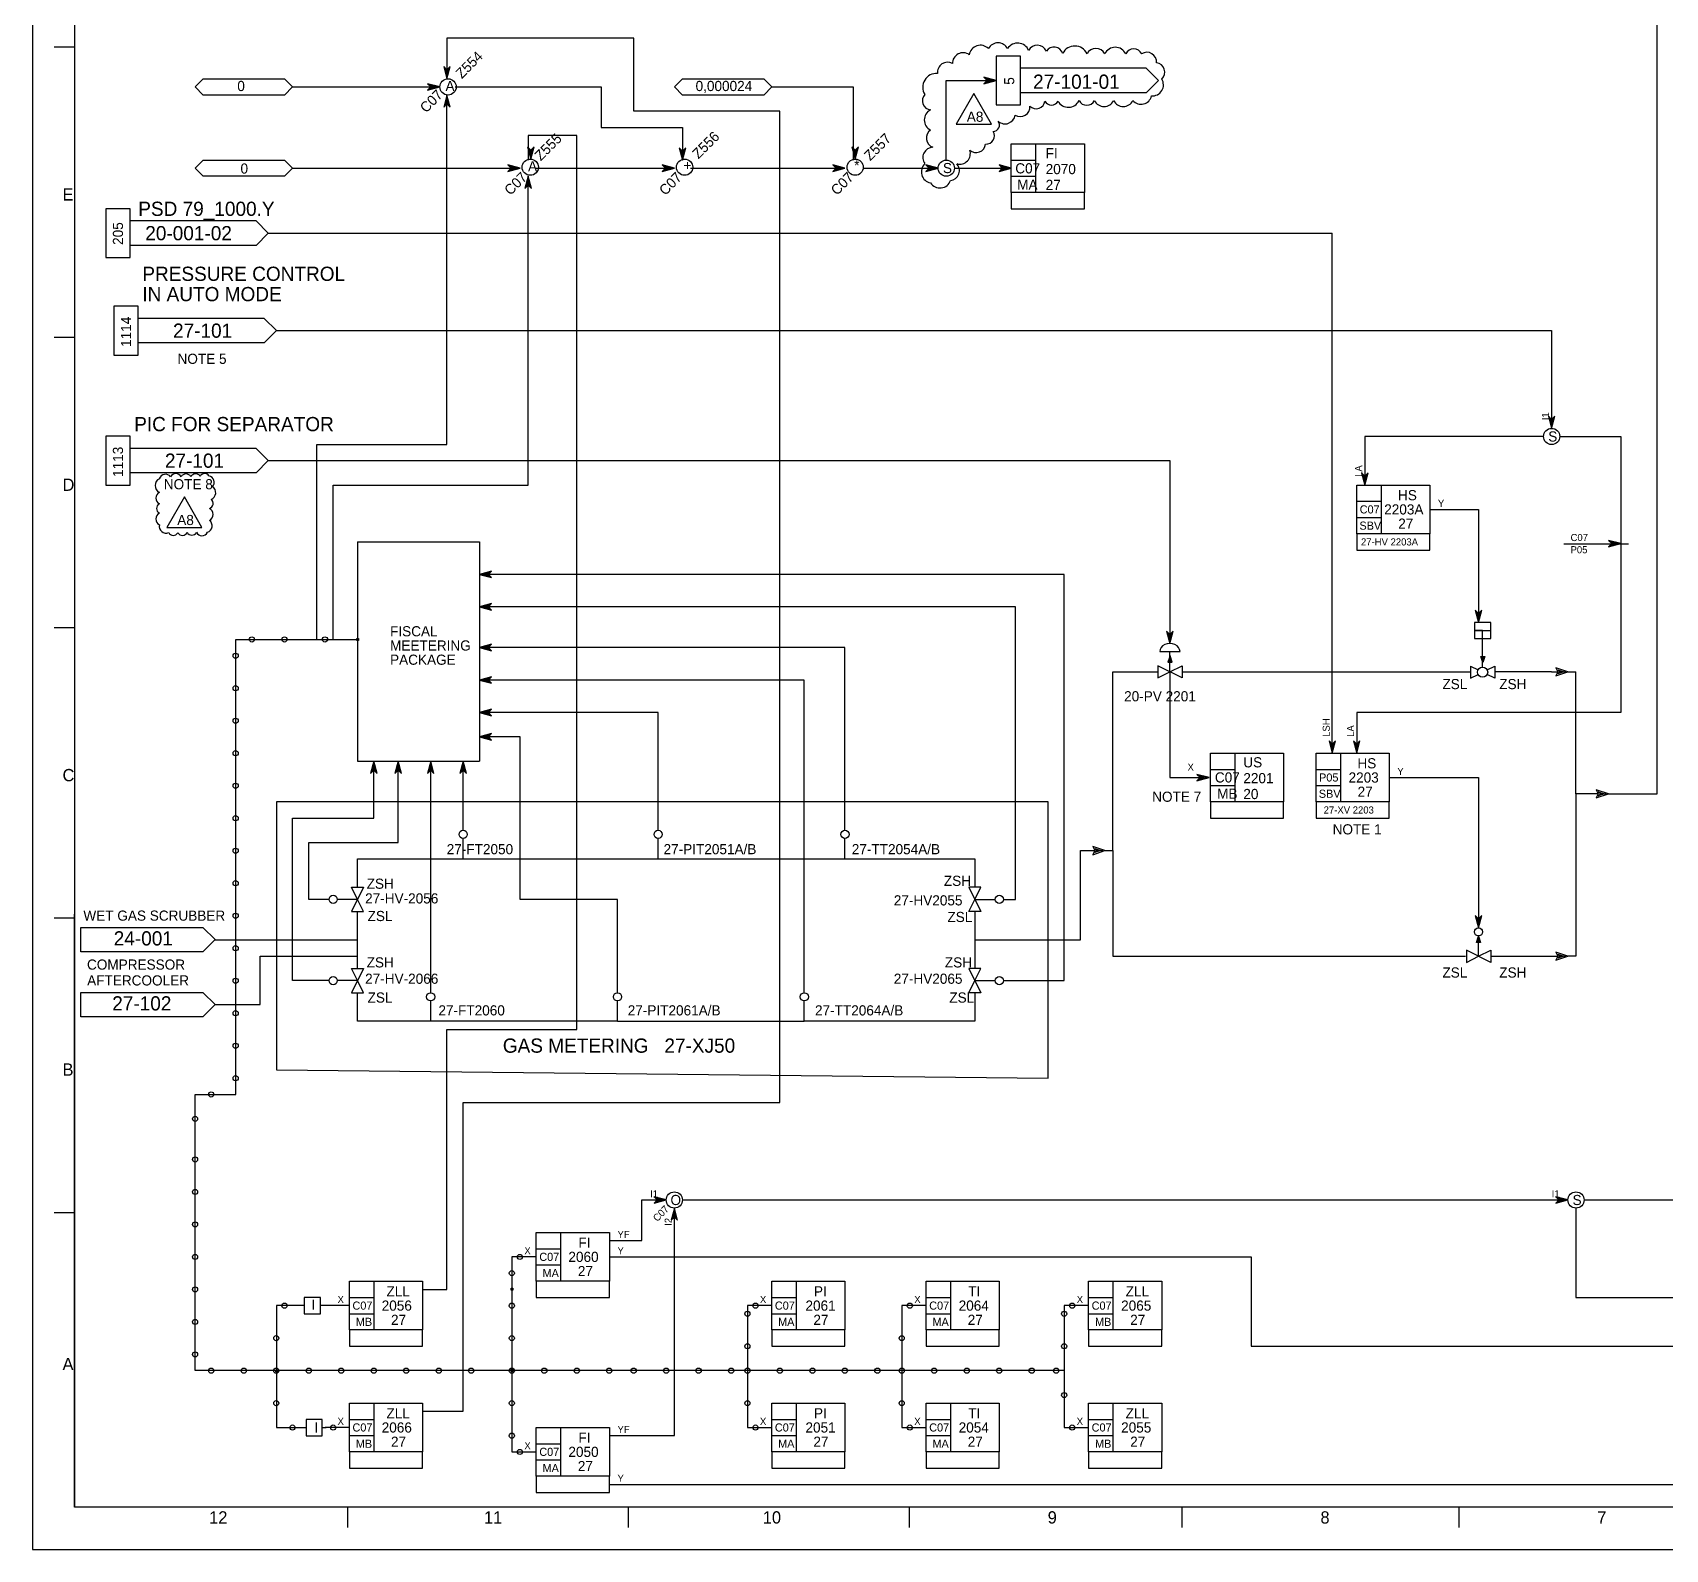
# Model space of a CAD drawing. Extents: x 0 to 841, y 0 to 594.
# Drawn here: x 0 to 402, y 0 to 373.4 of the extents above; entities that cross this region are included whole.
import ezdxf

# ---------------------------------------------------------------- set-up
doc = ezdxf.new("R2010")
doc.units = 0
for name, color, linetype in [('01-LIN-025-A', 7, 'Continuous'), ('09-LIN-050-B', 7, 'Continuous'), ('12-LIN-100-A', 7, 'Continuous'), ('18-LIN-025-SP', 7, 'Continuous'), ('30-PAT-025-A', 7, 'Continuous'), ('40-', 7, 'Continuous'), ('43-', 7, 'Continuous'), ('45-', 7, 'Continuous'), ('46-', 7, 'Continuous'), ('47-', 7, 'Continuous'), ('48-BOR-018', 7, 'Continuous'), ('49-LOG-UD', 7, 'Continuous'), ('50-REV-035-TRNG', 7, 'Continuous'), ('51-REV-035-CLD', 7, 'Continuous')]:
    doc.layers.add(name, color=color, linetype=linetype)

msp = doc.modelspace()

# ---------------------------------------------------------------- linework, layer by layer
at = {"layer": '01-LIN-025-A'}
for p, q in [((10.33, 582.23), (10.33, 10.38)), ((10.33, 582.23), (10.33, 10.38)), ((10.33, 369.8), (5.32, 369.8)), ((10.33, 369.8), (5.32, 369.8)), ((64, 360), (100, 360)), ((64, 340), (120, 340)), ((124, 340), (158, 340)), ((162, 340), (200, 340)), ((10.33, 298.32), (5.32, 298.32)), ((10.33, 298.32), (5.32, 298.32)), ((10.33, 226.84), (5.32, 226.84)), ((10.33, 226.84), (5.32, 226.84)), ((10.33, 155.36), (5.32, 155.36)), ((10.33, 155.36), (5.32, 155.36)), ((10.33, 10.38), (10.33, 156.36)), ((10.33, 10.38), (10.33, 156.36)), ((10.33, 82.87), (5.32, 82.87)), ((10.33, 82.87), (5.32, 82.87)), ((78, 60), (70.85, 60)), ((94, 44), (40, 44)), ((72.28, 29.92), (71.42, 29.92)), ((78, 30), (72, 30)), ((72, 30), (72, 30)), ((648.95, 10.38), (10.33, 10.38)), ((648.95, 10.38), (10.33, 10.38)), ((77.49, 10.38), (77.49, 5.35)), ((77.49, 10.38), (77.49, 5.35)), ((146.65, 10.38), (146.65, 5.35)), ((146.65, 10.38), (146.65, 5.35)), ((215.82, 10.38), (215.82, 5.35)), ((215.82, 10.38), (215.82, 5.35)), ((282.98, 10.38), (282.98, 5.35)), ((282.98, 10.38), (282.98, 5.35)), ((351.14, 10.38), (351.14, 5.35)), ((351.14, 10.38), (351.14, 5.35))]:
    msp.add_line(p, q, dxfattribs=at)
for points in [[(96, 34), (106, 34), (106, 110), (184, 110), (184, 278), (184, 354), (148, 354), (148, 372), (102, 372), (102, 362)], [(70, 224), (70, 264), (70, 266), (70, 272), (102, 272), (102, 358)], [(104, 360), (140, 360), (140, 350), (160, 350), (160, 350), (160, 350), (160, 342)], [(182, 360), (202, 360), (202, 342)], [(96, 64), (102, 64), (102, 128), (134, 128), (134, 250), (134, 348), (122, 348), (122, 342)], [(74, 224), (74, 262), (122, 262), (122, 338)], [(204.52, 340), (222.95, 340)], [(226.95, 340), (240.95, 340)], [(377, 247.56), (392.95, 247.56)], [(40, 44), (40, 112), (50, 112), (50, 194), (50, 224), (80, 224)], [(280, 216), (280, 190), (288, 190)], [(124, 72), (118, 72), (118, 24), (124, 24)], [(66.85, 60), (60, 60), (60, 30), (67.32, 30)], [(182, 60), (176, 60), (176, 30), (182, 30)], [(220, 60), (214, 60), (214, 30), (220, 30)], [(260, 60), (254, 60), (254, 30), (260, 30)], [(254, 44), (202, 44), (94, 44), (94, 44)]]:
    msp.add_lwpolyline(points, dxfattribs=at)
for points in [[(40, 360), (42, 362), (62, 362), (64, 360), (62, 358), (42, 358)], [(158, 360), (160, 362), (180, 362), (182, 360), (180, 358), (160, 358)], [(40, 340), (42, 342), (62, 342), (64, 340), (62, 338), (42, 338)], [(79.84, 224.2), (80.24, 224.2), (80.24, 223.73), (79.84, 223.73)], [(117.86, 64.27), (118.25, 64.27), (118.25, 63.8), (117.86, 63.8)], [(117.86, 64.27), (118.25, 64.27), (118.25, 63.8), (117.86, 63.8)], [(117.86, 64.27), (118.25, 64.27), (118.25, 63.8), (117.86, 63.8)], [(117.86, 44.27), (118.25, 44.27), (118.25, 43.8), (117.86, 43.8)], [(59.84, 44.2), (60.24, 44.2), (60.24, 43.73), (59.84, 43.73)]]:
    msp.add_lwpolyline(points, close=True, dxfattribs=at)
at = {"layer": '09-LIN-050-B'}
msp.add_lwpolyline([(0, 0), (841, 0), (841, 594), (0, 594)], close=True, dxfattribs=at)
msp.add_lwpolyline([(0, 0), (841, 0), (841, 594), (0, 594)], close=True, dxfattribs=at)
at = {"layer": '12-LIN-100-A'}
for p, q in [((80, 248), (110, 248)), ((80, 248), (80, 194)), ((110, 248), (110, 194)), ((80, 194), (110, 194)), ((70, 184), (60, 184)), ((60, 184), (60, 118)), ((250, 184), (70, 184)), ((70, 184), (70, 184)), ((250, 174), (250, 184)), ((250, 120), (250, 174)), ((250, 174), (250, 174)), ((60, 118), (250, 116)), ((250, 116), (250, 120)), ((250, 120), (250, 120))]:
    msp.add_line(p, q, dxfattribs=at)
for centre in [(53.98, 223.98), (61.98, 223.98), (71.98, 223.98), (49.98, 219.98), (49.98, 211.98), (49.98, 203.98), (49.98, 195.98), (49.98, 187.98), (49.98, 179.98), (49.98, 171.98), (49.98, 163.98), (49.98, 155.98), (49.98, 147.98), (49.98, 139.98), (49.98, 131.98), (49.98, 123.98), (49.98, 115.98), (43.98, 111.98), (39.98, 105.98), (39.98, 95.98), (39.98, 87.98), (39.98, 79.98), (39.98, 71.98), (119.98, 71.98), (117.98, 67.98), (39.98, 63.98), (61.98, 59.98), (117.98, 59.98), (177.98, 59.98), (215.98, 59.98), (255.98, 59.98), (39.98, 55.98), (175.98, 57.98), (253.98, 57.98), (59.98, 51.98), (117.98, 51.98), (213.98, 51.98), (39.98, 47.98), (175.98, 49.98), (253.98, 49.98), (43.98, 43.98), (51.98, 43.98), (59.98, 43.98), (67.98, 43.98), (75.98, 43.98), (83.98, 43.98), (91.98, 43.98), (99.98, 43.98), (107.98, 43.98), (117.98, 43.98), (125.98, 43.98), (133.98, 43.98), (141.98, 43.98), (147.98, 43.98), (155.98, 43.98), (163.98, 43.98), (171.98, 43.98), (175.98, 43.98), (183.98, 43.98), (191.98, 43.98), (199.98, 43.98), (207.98, 43.98), (213.98, 43.98), (221.98, 43.98), (229.98, 43.98), (237.98, 43.98), (245.98, 43.98), (251.98, 43.98), (59.98, 35.98), (117.98, 35.98), (175.98, 35.98), (213.98, 35.98), (253.98, 37.98), (63.98, 29.98), (73.98, 29.98), (117.98, 27.98), (177.98, 29.98), (215.98, 29.98), (255.98, 29.98), (119.98, 23.98)]:
    msp.add_circle(centre, 0.63, dxfattribs=at)
at = {"layer": '18-LIN-025-SP'}
msp.add_line((320, 196), (320, 324), dxfattribs=at)
at = {"layer": '30-PAT-025-A'}
for p, q in [((378, 216), (375, 217)), ((375, 217), (375.5, 216)), ((375.5, 216), (375, 215)), ((375, 215), (378, 216)), ((375.5, 216.5), (377, 216)), ((376, 216), (375.5, 216.5)), ((377, 216), (375.5, 215.5)), ((375.5, 215.5), (376, 216)), ((376.5, 216), (376, 216)), ((377, 216), (377.5, 216)), ((388, 186), (385, 187)), ((385, 187), (385.5, 186)), ((385.5, 186), (385, 185)), ((385, 185), (388, 186)), ((385.5, 186.5), (387, 186)), ((386, 186), (385.5, 186.5)), ((387, 186), (385.5, 185.5)), ((385.5, 185.5), (386, 186)), ((386.5, 186), (386, 186)), ((387, 186), (387.5, 186)), ((264, 172), (261, 173)), ((261, 173), (261.5, 172)), ((261.5, 172), (261, 171)), ((261, 171), (264, 172)), ((261.5, 172.5), (263, 172)), ((262, 172), (261.5, 172.5)), ((263, 172), (261.5, 171.5)), ((261.5, 171.5), (262, 172)), ((262.5, 172), (262, 172)), ((263, 172), (263.5, 172)), ((378, 146), (375, 147)), ((375, 147), (375.5, 146)), ((375.5, 146), (375, 145)), ((375, 145), (378, 146)), ((375.5, 146.5), (377, 146)), ((376, 146), (375.5, 146.5)), ((377, 146), (375.5, 145.5)), ((375.5, 145.5), (376, 146)), ((376.5, 146), (376, 146)), ((377, 146), (377.5, 146))]:
    msp.add_line(p, q, dxfattribs=at)
at = {"layer": '40-'}
for p, q in [((400, 186), (400, 376)), ((266, 172), (266, 216)), ((266, 216), (277, 216)), ((283, 216), (354.01, 216)), ((374, 216), (360.01, 216)), ((374, 216), (375.5, 216)), ((378, 216), (380, 216)), ((380, 186), (380, 216)), ((385.5, 186), (380, 186)), ((380, 186), (380, 146)), ((388, 186), (400, 186)), ((80, 163), (80, 170)), ((80, 170), (106, 170)), ((106, 170), (154, 170)), ((154, 170), (200, 170)), ((200, 170), (232, 170)), ((232, 170), (232, 163)), ((258, 172), (261.5, 172)), ((258, 150), (258, 172)), ((264, 172), (266, 172)), ((266, 172), (266, 166)), ((266, 166), (266, 146)), ((80, 150), (80, 157)), ((232, 157), (232, 150)), ((44.9, 150), (80, 150)), ((80, 143), (80, 150)), ((232, 150), (232, 143)), ((232, 150), (258, 150)), ((56, 146), (80, 146)), ((56, 134.1), (56, 146)), ((266, 146), (299, 146)), ((299, 146), (352.76, 146)), ((359.06, 145.99), (375.5, 145.99)), ((380, 146), (378, 146)), ((80, 130), (80, 137)), ((232, 137), (232, 130)), ((44.9, 134.1), (56, 134.1)), ((98, 130), (80, 130)), ((144, 130), (98, 130)), ((144, 130), (190, 130)), ((232, 130), (190, 130))]:
    msp.add_line(p, q, dxfattribs=at)
at = {"layer": '43-'}
for p, q in [((11.9, 153.1), (41.9, 153.1)), ((11.9, 147.1), (11.9, 153.1)), ((41.9, 153.1), (44.9, 150.1)), ((44.9, 150.1), (41.9, 147.1)), ((41.9, 147.1), (11.9, 147.1)), ((11.9, 137.1), (41.9, 137.1)), ((11.9, 131.1), (11.9, 137.1)), ((41.9, 137.1), (44.9, 134.1)), ((44.9, 134.1), (41.9, 131.1)), ((41.9, 131.1), (11.9, 131.1))]:
    msp.add_line(p, q, dxfattribs=at)
at = {"layer": '46-'}
for p, q in [((102, 364.2), (101.2, 365)), ((101.2, 365), (102, 362)), ((102, 364), (101.4, 364.6)), ((101.4, 364.6), (102, 362.4)), ((102, 363.8), (101.6, 364.2)), ((101.6, 364.2), (102, 362.8)), ((102, 363.6), (101.8, 363.8)), ((101.8, 363.8), (102, 363.2)), ((102, 362), (102.8, 365)), ((102.8, 365), (102, 364.2)), ((102, 362.4), (102.6, 364.6)), ((102.6, 364.6), (102, 364)), ((102, 362.8), (102.4, 364.2)), ((102.4, 364.2), (102, 363.8)), ((102, 363.2), (102.2, 363.8)), ((102.2, 363.8), (102, 363.6)), ((237.2, 361.58), (234.2, 362.38)), ((234.2, 362.38), (235, 361.58)), ((236.8, 361.58), (234.6, 362.18)), ((234.6, 362.18), (235.2, 361.58)), ((236.4, 361.58), (235, 361.98)), ((235, 361.98), (235.4, 361.58)), ((100.24, 360), (97.24, 360.8)), ((97.24, 360.8), (98.04, 360)), ((98.04, 360), (97.24, 359.2)), ((97.24, 359.2), (100.24, 360)), ((99.84, 360), (97.64, 360.6)), ((97.64, 360.6), (98.24, 360)), ((98.24, 360), (97.64, 359.4)), ((97.64, 359.4), (99.84, 360)), ((99.44, 360), (98.04, 360.4)), ((98.04, 360.4), (98.44, 360)), ((98.44, 360), (98.04, 359.6)), ((98.04, 359.6), (99.44, 360)), ((99.04, 360), (98.44, 360.2)), ((98.44, 360.2), (98.64, 360)), ((98.64, 360), (98.44, 359.8)), ((98.44, 359.8), (99.04, 360)), ((102, 358), (101.2, 355)), ((102.8, 355), (102, 358)), ((235, 361.58), (234.2, 360.78)), ((234.2, 360.78), (237.2, 361.58)), ((235.2, 361.58), (234.6, 360.98)), ((234.6, 360.98), (236.8, 361.58)), ((235.4, 361.58), (235, 361.18)), ((235, 361.18), (236.4, 361.58)), ((236, 361.58), (235.4, 361.78)), ((235.4, 361.78), (235.6, 361.58)), ((235.6, 361.58), (235.4, 361.38)), ((235.4, 361.38), (236, 361.58)), ((101.2, 355), (102, 355.8)), ((102, 357.6), (101.4, 355.4)), ((101.4, 355.4), (102, 356)), ((102, 357.2), (101.6, 355.8)), ((101.6, 355.8), (102, 356.2)), ((102, 356.8), (101.8, 356.2)), ((101.8, 356.2), (102, 356.4)), ((102.6, 355.4), (102, 357.6)), ((102.4, 355.8), (102, 357.2)), ((102.2, 356.2), (102, 356.8)), ((102, 356.4), (102.2, 356.2)), ((102, 356.2), (102.4, 355.8)), ((102, 356), (102.6, 355.4)), ((102, 355.8), (102.8, 355)), ((122.68, 344.44), (121.88, 345.24)), ((121.88, 345.24), (122.68, 342.24)), ((122.68, 344.24), (122.08, 344.84)), ((122.08, 344.84), (122.68, 342.64)), ((122.68, 344.04), (122.28, 344.44)), ((122.28, 344.44), (122.68, 343.04)), ((122.68, 343.84), (122.48, 344.04)), ((122.48, 344.04), (122.68, 343.44)), ((122.68, 342.24), (123.48, 345.24)), ((123.48, 345.24), (122.68, 344.44)), ((122.68, 342.64), (123.28, 344.84)), ((123.28, 344.84), (122.68, 344.24)), ((122.68, 343.04), (123.08, 344.44)), ((123.08, 344.44), (122.68, 344.04)), ((122.68, 343.44), (122.88, 344.04)), ((122.88, 344.04), (122.68, 343.84)), ((160, 344.2), (159.2, 345)), ((159.2, 345), (160, 342)), ((160, 344), (159.4, 344.6)), ((159.4, 344.6), (160, 342.4)), ((160, 343.8), (159.6, 344.2)), ((159.6, 344.2), (160, 342.8)), ((160, 343.6), (159.8, 343.8)), ((159.8, 343.8), (160, 343.2)), ((160, 342), (160.8, 345)), ((160.8, 345), (160, 344.2)), ((160, 342.4), (160.6, 344.6)), ((160.6, 344.6), (160, 344)), ((160, 342.8), (160.4, 344.2)), ((160.4, 344.2), (160, 343.8)), ((160, 343.2), (160.2, 343.8)), ((160.2, 343.8), (160, 343.6)), ((202.52, 344.44), (201.72, 345.24)), ((201.72, 345.24), (202.52, 342.24)), ((202.52, 344.24), (201.92, 344.84)), ((201.92, 344.84), (202.52, 342.64)), ((202.52, 344.04), (202.12, 344.44)), ((202.12, 344.44), (202.52, 343.04)), ((202.52, 343.84), (202.32, 344.04)), ((202.32, 344.04), (202.52, 343.44)), ((202.52, 342.24), (203.32, 345.24)), ((203.32, 345.24), (202.52, 344.44)), ((202.52, 342.64), (203.12, 344.84)), ((203.12, 344.84), (202.52, 344.24)), ((202.52, 343.04), (202.92, 344.44)), ((202.92, 344.44), (202.52, 344.04)), ((202.52, 343.44), (202.72, 344.04)), ((202.72, 344.04), (202.52, 343.84)), ((120, 340), (117, 340.8)), ((117, 340.8), (117.8, 340)), ((117.8, 340), (117, 339.2)), ((117, 339.2), (120, 340)), ((119.6, 340), (117.4, 340.6)), ((117.4, 340.6), (118, 340)), ((118, 340), (117.4, 339.4)), ((117.4, 339.4), (119.6, 340)), ((119.2, 340), (117.8, 340.4)), ((117.8, 340.4), (118.2, 340)), ((118.2, 340), (117.8, 339.6)), ((117.8, 339.6), (119.2, 340)), ((118.8, 340), (118.2, 340.2)), ((118.2, 340.2), (118.4, 340)), ((118.4, 340), (118.2, 339.8)), ((118.2, 339.8), (118.8, 340)), ((122, 338), (121.2, 335)), ((122.8, 335), (122, 338)), ((158, 340), (155, 340.8)), ((155, 340.8), (155.8, 340)), ((155.8, 340), (155, 339.2)), ((155, 339.2), (158, 340)), ((157.6, 340), (155.4, 340.6)), ((155.4, 340.6), (156, 340)), ((156, 340), (155.4, 339.4)), ((155.4, 339.4), (157.6, 340)), ((157.2, 340), (155.8, 340.4)), ((155.8, 340.4), (156.2, 340)), ((156.2, 340), (155.8, 339.6)), ((155.8, 339.6), (157.2, 340)), ((156.8, 340), (156.2, 340.2)), ((156.2, 340.2), (156.4, 340)), ((156.4, 340), (156.2, 339.8)), ((156.2, 339.8), (156.8, 340)), ((200, 340), (197, 340.8)), ((197, 340.8), (197.8, 340)), ((197.8, 340), (197, 339.2)), ((197, 339.2), (200, 340)), ((199.6, 340), (197.4, 340.6)), ((197.4, 340.6), (198, 340)), ((198, 340), (197.4, 339.4)), ((197.4, 339.4), (199.6, 340)), ((199.2, 340), (197.8, 340.4)), ((197.8, 340.4), (198.2, 340)), ((198.2, 340), (197.8, 339.6)), ((197.8, 339.6), (199.2, 340)), ((198.8, 340), (198.2, 340.2)), ((198.2, 340.2), (198.4, 340)), ((198.4, 340), (198.2, 339.8)), ((198.2, 339.8), (198.8, 340)), ((222.95, 340), (219.95, 340.8)), ((219.95, 340.8), (220.75, 340)), ((220.75, 340), (219.95, 339.2)), ((219.95, 339.2), (222.95, 340)), ((222.55, 340), (220.35, 340.6)), ((220.35, 340.6), (220.95, 340)), ((220.95, 340), (220.35, 339.4)), ((220.35, 339.4), (222.55, 340)), ((222.15, 340), (220.75, 340.4)), ((220.75, 340.4), (221.15, 340)), ((221.15, 340), (220.75, 339.6)), ((220.75, 339.6), (222.15, 340)), ((221.75, 340), (221.15, 340.2)), ((221.15, 340.2), (221.35, 340)), ((221.35, 340), (221.15, 339.8)), ((221.15, 339.8), (221.75, 340)), ((240.95, 340), (237.95, 340.8)), ((237.95, 340.8), (238.75, 340)), ((238.75, 340), (237.95, 339.2)), ((237.95, 339.2), (240.95, 340)), ((240.55, 340), (238.35, 340.6)), ((238.35, 340.6), (238.95, 340)), ((238.95, 340), (238.35, 339.4)), ((238.35, 339.4), (240.55, 340)), ((240.15, 340), (238.75, 340.4)), ((238.75, 340.4), (239.15, 340)), ((239.15, 340), (238.75, 339.6)), ((238.75, 339.6), (240.15, 340)), ((239.75, 340), (239.15, 340.2)), ((239.15, 340.2), (239.35, 340)), ((239.35, 340), (239.15, 339.8)), ((239.15, 339.8), (239.75, 340)), ((121.2, 335), (122, 335.8)), ((122, 337.6), (121.4, 335.4)), ((121.4, 335.4), (122, 336)), ((122, 337.2), (121.6, 335.8)), ((121.6, 335.8), (122, 336.2)), ((122, 336.8), (121.8, 336.2)), ((121.8, 336.2), (122, 336.4)), ((122.6, 335.4), (122, 337.6)), ((122.4, 335.8), (122, 337.2)), ((122.2, 336.2), (122, 336.8)), ((122, 336.4), (122.2, 336.2)), ((122, 336.2), (122.4, 335.8)), ((122, 336), (122.6, 335.4)), ((122, 335.8), (122.8, 335)), ((374, 278.15), (373.2, 278.95)), ((373.2, 278.95), (374, 275.95)), ((374, 277.95), (373.4, 278.55)), ((373.4, 278.55), (374, 276.35)), ((374, 277.75), (373.6, 278.15)), ((373.6, 278.15), (374, 276.75)), ((374, 277.55), (373.8, 277.75)), ((373.8, 277.75), (374, 277.15)), ((374, 275.95), (374.8, 278.95)), ((374.8, 278.95), (374, 278.15)), ((374, 276.35), (374.6, 278.55)), ((374.6, 278.55), (374, 277.95)), ((374, 276.75), (374.4, 278.15)), ((374.4, 278.15), (374, 277.75)), ((374, 277.15), (374.2, 277.75)), ((374.2, 277.75), (374, 277.55)), ((328, 264.2), (327.2, 265)), ((327.2, 265), (328, 262)), ((328, 264), (327.4, 264.6)), ((327.4, 264.6), (328, 262.4)), ((328, 263.8), (327.6, 264.2)), ((327.6, 264.2), (328, 262.8)), ((328, 263.6), (327.8, 263.8)), ((327.8, 263.8), (328, 263.2)), ((328, 262), (328.8, 265)), ((328.8, 265), (328, 264.2)), ((328, 262.4), (328.6, 264.6)), ((328.6, 264.6), (328, 264)), ((328, 262.8), (328.4, 264.2)), ((328.4, 264.2), (328, 263.8)), ((328, 263.2), (328.2, 263.8)), ((328.2, 263.8), (328, 263.6)), ((391, 247.57), (388, 248.37)), ((388, 248.37), (388.8, 247.57)), ((388.8, 247.57), (388, 246.77)), ((388, 246.77), (391, 247.57)), ((390.6, 247.57), (388.4, 248.17)), ((388.4, 248.17), (389, 247.57)), ((389, 247.57), (388.4, 246.97)), ((388.4, 246.97), (390.6, 247.57)), ((390.2, 247.57), (388.8, 247.97)), ((388.8, 247.97), (389.2, 247.57)), ((389.2, 247.57), (388.8, 247.17)), ((388.8, 247.17), (390.2, 247.57)), ((389.8, 247.57), (389.2, 247.77)), ((389.2, 247.77), (389.4, 247.57)), ((389.4, 247.57), (389.2, 247.37)), ((389.2, 247.37), (389.8, 247.57)), ((113, 240.8), (110, 240)), ((110, 240), (113, 239.2)), ((112.6, 240.6), (110.4, 240)), ((110.4, 240), (112.6, 239.4)), ((112.2, 240.4), (110.8, 240)), ((110.8, 240), (112.2, 239.6)), ((111.8, 240.2), (111.2, 240)), ((111.2, 240), (111.8, 239.8)), ((111.6, 240), (111.8, 240.2)), ((111.8, 239.8), (111.6, 240)), ((111.8, 240), (112.2, 240.4)), ((112.2, 239.6), (111.8, 240)), ((112, 240), (112.6, 240.6)), ((112.6, 239.4), (112, 240)), ((112.2, 240), (113, 240.8)), ((113, 239.2), (112.2, 240)), ((113, 232.8), (110, 232)), ((110, 232), (113, 231.2)), ((112.6, 232.6), (110.4, 232)), ((110.4, 232), (112.6, 231.4)), ((112.2, 232.4), (110.8, 232)), ((110.8, 232), (112.2, 231.6)), ((111.8, 232.2), (111.2, 232)), ((111.2, 232), (111.8, 231.8)), ((111.6, 232), (111.8, 232.2)), ((111.8, 231.8), (111.6, 232)), ((111.8, 232), (112.2, 232.4)), ((112.2, 231.6), (111.8, 232)), ((112, 232), (112.6, 232.6)), ((112.6, 231.4), (112, 232)), ((112.2, 232), (113, 232.8)), ((113, 231.2), (112.2, 232)), ((356, 230.38), (355.2, 231.18)), ((355.2, 231.18), (356, 228.18)), ((356, 230.18), (355.4, 230.78)), ((355.4, 230.78), (356, 228.58)), ((356, 229.98), (355.6, 230.38)), ((355.6, 230.38), (356, 228.98)), ((356, 229.78), (355.8, 229.98)), ((355.8, 229.98), (356, 229.38)), ((356, 228.18), (356.8, 231.18)), ((356.8, 231.18), (356, 230.38)), ((356, 228.58), (356.6, 230.78)), ((356.6, 230.78), (356, 230.18)), ((356, 228.98), (356.4, 230.38)), ((356.4, 230.38), (356, 229.98)), ((356, 229.38), (356.2, 229.98)), ((356.2, 229.98), (356, 229.78)), ((280, 225.2), (279.2, 226)), ((279.2, 226), (280, 223)), ((280, 225), (279.4, 225.6)), ((279.4, 225.6), (280, 223.4)), ((280, 224.8), (279.6, 225.2)), ((279.6, 225.2), (280, 223.8)), ((280, 223), (280.8, 226)), ((280.8, 226), (280, 225.2)), ((280, 223.4), (280.6, 225.6)), ((280.6, 225.6), (280, 225)), ((280, 223.8), (280.4, 225.2)), ((280.4, 225.2), (280, 224.8)), ((113, 222.8), (110, 222)), ((110, 222), (113, 221.2)), ((112.6, 222.6), (110.4, 222)), ((110.4, 222), (112.6, 221.4)), ((112.2, 222.4), (110.8, 222)), ((110.8, 222), (112.2, 221.6)), ((111.8, 222.2), (111.2, 222)), ((111.2, 222), (111.8, 221.8)), ((111.6, 222), (111.8, 222.2)), ((111.8, 221.8), (111.6, 222)), ((111.8, 222), (112.2, 222.4)), ((112.2, 221.6), (111.8, 222)), ((112, 222), (112.6, 222.6)), ((112.6, 221.4), (112, 222)), ((112.2, 222), (113, 222.8)), ((113, 221.2), (112.2, 222)), ((280, 224.6), (279.8, 224.8)), ((279.8, 224.8), (280, 224.2)), ((280, 224.2), (280.2, 224.8)), ((280.2, 224.8), (280, 224.6)), ((113, 214.8), (110, 214)), ((110, 214), (113, 213.2)), ((112.6, 214.6), (110.4, 214)), ((110.4, 214), (112.6, 213.4)), ((112.2, 214.4), (110.8, 214)), ((110.8, 214), (112.2, 213.6)), ((111.8, 214.2), (111.2, 214)), ((111.2, 214), (111.8, 213.8)), ((111.6, 214), (111.8, 214.2)), ((111.8, 213.8), (111.6, 214)), ((111.8, 214), (112.2, 214.4)), ((112.2, 213.6), (111.8, 214)), ((112, 214), (112.6, 214.6)), ((112.6, 213.4), (112, 214)), ((112.2, 214), (113, 214.8)), ((113, 213.2), (112.2, 214)), ((113, 206.8), (110, 206)), ((110, 206), (113, 205.2)), ((112.6, 206.6), (110.4, 206)), ((110.4, 206), (112.6, 205.4)), ((112.2, 206.4), (110.8, 206)), ((110.8, 206), (112.2, 205.6)), ((111.8, 206.2), (111.2, 206)), ((111.2, 206), (111.8, 205.8)), ((111.6, 206), (111.8, 206.2)), ((111.8, 205.8), (111.6, 206)), ((111.8, 206), (112.2, 206.4)), ((112.2, 205.6), (111.8, 206)), ((112, 206), (112.6, 206.6)), ((112.6, 205.4), (112, 206)), ((112.2, 206), (113, 206.8)), ((113, 205.2), (112.2, 206)), ((113, 200.8), (110, 200)), ((110, 200), (113, 199.2)), ((112.6, 200.6), (110.4, 200)), ((110.4, 200), (112.6, 199.4)), ((112.2, 200.4), (110.8, 200)), ((110.8, 200), (112.2, 199.6)), ((111.8, 200.2), (111.2, 200)), ((111.2, 200), (111.8, 199.8)), ((111.6, 200), (111.8, 200.2)), ((111.8, 199.8), (111.6, 200)), ((111.8, 200), (112.2, 200.4)), ((112.2, 199.6), (111.8, 200)), ((112, 200), (112.6, 200.6)), ((112.6, 199.4), (112, 200)), ((112.2, 200), (113, 200.8)), ((113, 199.2), (112.2, 200)), ((320, 198.2), (319.2, 199)), ((319.2, 199), (320, 196)), ((320, 198), (319.4, 198.6)), ((319.4, 198.6), (320, 196.4)), ((320, 197.8), (319.6, 198.2)), ((319.6, 198.2), (320, 196.8)), ((320, 197.6), (319.8, 197.8)), ((319.8, 197.8), (320, 197.2)), ((320, 196), (320.8, 199)), ((320.8, 199), (320, 198.2)), ((320, 196.4), (320.6, 198.6)), ((320.6, 198.6), (320, 198)), ((320, 196.8), (320.4, 198.2)), ((320.4, 198.2), (320, 197.8)), ((320, 197.2), (320.2, 197.8)), ((320.2, 197.8), (320, 197.6)), ((326, 198.2), (325.2, 199)), ((325.2, 199), (326, 196)), ((326, 198), (325.4, 198.6)), ((325.4, 198.6), (326, 196.4)), ((326, 197.8), (325.6, 198.2)), ((325.6, 198.2), (326, 196.8)), ((326, 197.6), (325.8, 197.8)), ((325.8, 197.8), (326, 197.2)), ((326, 196), (326.8, 199)), ((326.8, 199), (326, 198.2)), ((326, 196.4), (326.6, 198.6)), ((326.6, 198.6), (326, 198)), ((326, 196.8), (326.4, 198.2)), ((326.4, 198.2), (326, 197.8)), ((326, 197.2), (326.2, 197.8)), ((326.2, 197.8), (326, 197.6)), ((84, 194), (83.2, 191)), ((84, 193.6), (83.4, 191.4)), ((84, 193.2), (83.6, 191.8)), ((84.8, 191), (84, 194)), ((84.6, 191.4), (84, 193.6)), ((84.4, 191.8), (84, 193.2)), ((90, 194), (89.2, 191)), ((90, 193.6), (89.4, 191.4)), ((90, 193.2), (89.6, 191.8)), ((90.8, 191), (90, 194)), ((90.6, 191.4), (90, 193.6)), ((90.4, 191.8), (90, 193.2)), ((98, 194), (97.2, 191)), ((98, 193.6), (97.4, 191.4)), ((98, 193.2), (97.6, 191.8)), ((98.8, 191), (98, 194)), ((98.6, 191.4), (98, 193.6)), ((98.4, 191.8), (98, 193.2)), ((106, 194), (105.2, 191)), ((106, 193.6), (105.4, 191.4)), ((106, 193.2), (105.6, 191.8)), ((106.8, 191), (106, 194)), ((106.6, 191.4), (106, 193.6)), ((106.4, 191.8), (106, 193.2)), ((83.2, 191), (84, 191.8)), ((83.4, 191.4), (84, 192)), ((83.6, 191.8), (84, 192.2)), ((84, 192.8), (83.8, 192.2)), ((83.8, 192.2), (84, 192.4)), ((84.2, 192.2), (84, 192.8)), ((84, 192.4), (84.2, 192.2)), ((84, 192.2), (84.4, 191.8)), ((84, 192), (84.6, 191.4)), ((84, 191.8), (84.8, 191)), ((89.2, 191), (90, 191.8)), ((89.4, 191.4), (90, 192)), ((89.6, 191.8), (90, 192.2)), ((90, 192.8), (89.8, 192.2)), ((89.8, 192.2), (90, 192.4)), ((90.2, 192.2), (90, 192.8)), ((90, 192.4), (90.2, 192.2)), ((90, 192.2), (90.4, 191.8)), ((90, 192), (90.6, 191.4)), ((90, 191.8), (90.8, 191)), ((97.2, 191), (98, 191.8)), ((97.4, 191.4), (98, 192)), ((97.6, 191.8), (98, 192.2)), ((98, 192.8), (97.8, 192.2)), ((97.8, 192.2), (98, 192.4)), ((98.2, 192.2), (98, 192.8)), ((98, 192.4), (98.2, 192.2)), ((98, 192.2), (98.4, 191.8)), ((98, 192), (98.6, 191.4)), ((98, 191.8), (98.8, 191)), ((105.2, 191), (106, 191.8)), ((105.4, 191.4), (106, 192)), ((105.6, 191.8), (106, 192.2)), ((106, 192.8), (105.8, 192.2)), ((105.8, 192.2), (106, 192.4)), ((106.2, 192.2), (106, 192.8)), ((106, 192.4), (106.2, 192.2)), ((106, 192.2), (106.4, 191.8)), ((106, 192), (106.6, 191.4)), ((106, 191.8), (106.8, 191)), ((289.67, 189.98), (286.67, 190.78)), ((286.67, 190.78), (287.47, 189.98)), ((287.47, 189.98), (286.67, 189.18)), ((286.67, 189.18), (289.67, 189.98)), ((289.27, 189.98), (287.07, 190.58)), ((287.07, 190.58), (287.67, 189.98)), ((287.67, 189.98), (287.07, 189.38)), ((287.07, 189.38), (289.27, 189.98)), ((288.87, 189.98), (287.47, 190.38)), ((287.47, 190.38), (287.87, 189.98)), ((287.87, 189.98), (287.47, 189.58)), ((287.47, 189.58), (288.87, 189.98)), ((288.47, 189.98), (287.87, 190.18)), ((287.87, 190.18), (288.07, 189.98)), ((288.07, 189.98), (287.87, 189.78)), ((287.87, 189.78), (288.47, 189.98)), ((356, 155.2), (355.2, 156)), ((355.2, 156), (356, 153)), ((356, 155), (355.4, 155.6)), ((355.4, 155.6), (356, 153.4)), ((356, 154.8), (355.6, 155.2)), ((355.6, 155.2), (356, 153.8)), ((356, 154.6), (355.8, 154.8)), ((355.8, 154.8), (356, 154.2)), ((356, 153), (356.8, 156)), ((356.8, 156), (356, 155.2)), ((356, 153.4), (356.6, 155.6)), ((356.6, 155.6), (356, 155)), ((356, 153.8), (356.4, 155.2)), ((356.4, 155.2), (356, 154.8)), ((356, 154.2), (356.2, 154.8)), ((356.2, 154.8), (356, 154.6)), ((156, 86), (153, 86.8)), ((153, 86.8), (153.8, 86)), ((153.8, 86), (153, 85.2)), ((153, 85.2), (156, 86)), ((155.6, 86), (153.4, 86.6)), ((153.4, 86.6), (154, 86)), ((154, 86), (153.4, 85.4)), ((153.4, 85.4), (155.6, 86)), ((155.2, 86), (153.8, 86.4)), ((153.8, 86.4), (154.2, 86)), ((154.2, 86), (153.8, 85.6)), ((153.8, 85.6), (155.2, 86)), ((154.8, 86), (154.2, 86.2)), ((154.2, 86.2), (154.4, 86)), ((154.4, 86), (154.2, 85.8)), ((154.2, 85.8), (154.8, 86)), ((378, 86), (375, 86.8)), ((375, 86.8), (375.8, 86)), ((375.8, 86), (375, 85.2)), ((375, 85.2), (378, 86)), ((377.6, 86), (375.4, 86.6)), ((375.4, 86.6), (376, 86)), ((376, 86), (375.4, 85.4)), ((375.4, 85.4), (377.6, 86)), ((377.2, 86), (375.8, 86.4)), ((375.8, 86.4), (376.2, 86)), ((376.2, 86), (375.8, 85.6)), ((375.8, 85.6), (377.2, 86)), ((376.8, 86), (376.2, 86.2)), ((376.2, 86.2), (376.4, 86)), ((376.4, 86), (376.2, 85.8)), ((376.2, 85.8), (376.8, 86)), ((158, 84), (157.2, 81)), ((157.2, 81), (158, 81.8)), ((158, 83.6), (157.4, 81.4)), ((157.4, 81.4), (158, 82)), ((158, 83.2), (157.6, 81.8)), ((157.6, 81.8), (158, 82.2)), ((158, 82.8), (157.8, 82.2)), ((157.8, 82.2), (158, 82.4)), ((158.8, 81), (158, 84)), ((158.6, 81.4), (158, 83.6)), ((158.4, 81.8), (158, 83.2)), ((158.2, 82.2), (158, 82.8)), ((158, 82.4), (158.2, 82.2)), ((158, 82.2), (158.4, 81.8)), ((158, 82), (158.6, 81.4)), ((158, 81.8), (158.8, 81))]:
    msp.add_line(p, q, dxfattribs=at)
for points in [[(58, 324), (320, 324)], [(60, 300), (374, 300), (374, 275.95)], [(376, 273.95), (391, 273.95), (391, 206), (326, 206), (326, 196)], [(372, 273.95), (328, 273.95), (328, 262)], [(58, 268), (280, 268), (280, 223)], [(344, 256), (356, 256), (356, 228.18)], [(239, 140), (254, 140), (254, 240), (110, 240)], [(239, 160), (242, 160), (242, 232), (110, 232)], [(200, 177), (200, 222), (110, 222)], [(190, 137), (190, 214), (110, 214)], [(154, 177), (154, 206), (110, 206)], [(144, 137), (144, 160), (120, 160), (120, 200), (110, 200)], [(73, 140), (64, 140), (64, 180), (84, 180), (84, 194)], [(73, 160), (68, 160), (68, 174), (90, 174), (90, 194)], [(98, 137), (98, 194)], [(106, 177), (106, 194)], [(334, 190), (356, 190), (356, 154)], [(142, 76), (150, 76), (150, 86), (156, 86)], [(160, 86), (378, 86)], [(382, 86), (406, 86)], [(142, 28), (158, 28), (158, 84)], [(380, 84), (380, 62), (406, 62)], [(142, 72), (300, 72), (300, 50), (518, 50)], [(142, 16), (440, 16), (440, 16), (520, 16), (520, 48)]]:
    msp.add_lwpolyline(points, dxfattribs=at)
at = {"layer": '47-'}
for p, q in [((280, 216), (280, 221)), ((354.01, 217.43), (354.01, 214.43)), ((354.01, 217.43), (355.91, 216.48)), ((358.11, 216.48), (360.01, 217.43)), ((360.01, 217.43), (360.01, 214.43)), ((354.01, 214.43), (355.91, 215.38)), ((360.01, 214.43), (358.11, 215.38)), ((106, 170), (106, 175)), ((154, 170), (154, 175)), ((200, 170), (200, 175)), ((80, 160), (75, 160)), ((232, 160), (237, 160)), ((356, 146), (356, 151)), ((80, 140), (75, 140)), ((232, 140), (237, 140)), ((98, 130), (98, 135)), ((144, 130), (144, 135)), ((190, 130), (190, 135))]:
    msp.add_line(p, q, dxfattribs=at)
for points in [[(280, 216), (283, 217.5), (283, 214.5), (277, 217.5), (277, 214.5), (280, 216)], [(277.5, 221), (282.5, 221)], [(80, 160), (78.5, 163), (81.5, 163), (78.5, 157), (81.5, 157), (80, 160)], [(232, 160), (233.5, 163), (230.5, 163), (233.5, 157), (230.5, 157), (232, 160)], [(356, 146), (359, 147.5), (359, 144.5), (353, 147.5), (353, 144.5), (356, 146)], [(80, 140), (78.5, 143), (81.5, 143), (78.5, 137), (81.5, 137), (80, 140)], [(232, 140), (233.5, 143), (230.5, 143), (233.5, 137), (230.5, 137), (232, 140)]]:
    msp.add_lwpolyline(points, dxfattribs=at)
for centre, radius in [((357.01, 215.93), 1.25), ((106, 176), 1), ((154, 176), 1), ((200, 176), 1), ((74, 160), 1), ((238, 160), 1), ((356, 152), 1), ((74, 140), 1), ((238, 140), 1), ((98, 136), 1), ((144, 136), 1), ((190, 136), 1)]:
    msp.add_circle(centre, radius, dxfattribs=at)
msp.add_ellipse((280, 221), major_axis=(2.5, 0), ratio=0.8, start_param=0, end_param=3.141593, dxfattribs=at)
at = {"layer": '48-BOR-018'}
for p, q in [((240.95, 346), (258.95, 346)), ((240.95, 334), (240.95, 346)), ((246.95, 346), (246.95, 334)), ((258.95, 346), (258.95, 334)), ((240.95, 342), (246.95, 342)), ((240.95, 338), (246.95, 338)), ((258.95, 334), (240.95, 334)), ((240.95, 334), (240.95, 330)), ((258.95, 330), (258.95, 334)), ((240.95, 330), (258.95, 330)), ((326, 262), (344, 262)), ((326, 250), (326, 262)), ((332, 262), (332, 250)), ((344, 262), (344, 250)), ((326, 258), (332, 258)), ((326, 254), (332, 254)), ((344, 250), (326, 250)), ((326, 250), (326, 246)), ((344, 246), (344, 250)), ((326, 246), (344, 246)), ((290, 196), (308, 196)), ((290, 184), (290, 196)), ((296, 196), (296, 184)), ((308, 196), (308, 184)), ((316, 196), (334, 196)), ((316, 184), (316, 196)), ((322, 196), (322, 184)), ((334, 196), (334, 184)), ((290, 192), (296, 192)), ((316, 192), (322, 192)), ((290, 188), (296, 188)), ((316, 188), (322, 188)), ((308, 184), (290, 184)), ((290, 184), (290, 180)), ((308, 180), (308, 184)), ((334, 184), (316, 184)), ((316, 184), (316, 180)), ((334, 180), (334, 184)), ((290, 180), (308, 180)), ((316, 180), (334, 180)), ((124, 78), (142, 78)), ((124, 66), (124, 78)), ((130, 78), (130, 66)), ((142, 78), (142, 66)), ((124, 74), (130, 74)), ((124, 70), (130, 70)), ((78, 66), (96, 66)), ((78, 54), (78, 66)), ((84, 66), (84, 54)), ((96, 66), (96, 54)), ((142, 66), (124, 66)), ((124, 66), (124, 62)), ((142, 62), (142, 66)), ((182, 66), (200, 66)), ((182, 54), (182, 66)), ((188, 66), (188, 54)), ((200, 66), (200, 54)), ((220, 66), (238, 66)), ((220, 54), (220, 66)), ((226, 66), (226, 54)), ((238, 66), (238, 54)), ((260, 66), (278, 66)), ((260, 54), (260, 66)), ((266, 66), (266, 54)), ((278, 66), (278, 54)), ((78, 62), (84, 62)), ((124, 62), (142, 62)), ((182, 62), (188, 62)), ((220, 62), (226, 62)), ((260, 62), (266, 62)), ((78, 58), (84, 58)), ((182, 58), (188, 58)), ((220, 58), (226, 58)), ((260, 58), (266, 58)), ((96, 54), (78, 54)), ((78, 54), (78, 50)), ((96, 50), (96, 54)), ((200, 54), (182, 54)), ((182, 54), (182, 50)), ((200, 50), (200, 54)), ((238, 54), (220, 54)), ((220, 54), (220, 50)), ((238, 50), (238, 54)), ((278, 54), (260, 54)), ((260, 54), (260, 50)), ((278, 50), (278, 54)), ((78, 50), (96, 50)), ((182, 50), (200, 50)), ((220, 50), (238, 50)), ((260, 50), (278, 50)), ((78, 36), (96, 36)), ((78, 24), (78, 36)), ((84, 36), (84, 24)), ((96, 36), (96, 24)), ((182, 36), (200, 36)), ((182, 24), (182, 36)), ((188, 36), (188, 24)), ((200, 36), (200, 24)), ((220, 36), (238, 36)), ((220, 24), (220, 36)), ((226, 36), (226, 24)), ((238, 36), (238, 24)), ((260, 36), (278, 36)), ((260, 24), (260, 36)), ((266, 36), (266, 24)), ((278, 36), (278, 24)), ((78, 32), (84, 32)), ((124, 30), (142, 30)), ((124, 18), (124, 30)), ((130, 30), (130, 18)), ((142, 30), (142, 18)), ((182, 32), (188, 32)), ((220, 32), (226, 32)), ((260, 32), (266, 32)), ((78, 28), (84, 28)), ((124, 26), (130, 26)), ((182, 28), (188, 28)), ((220, 28), (226, 28)), ((260, 28), (266, 28)), ((96, 24), (78, 24)), ((78, 24), (78, 20)), ((96, 20), (96, 24)), ((124, 22), (130, 22)), ((200, 24), (182, 24)), ((182, 24), (182, 20)), ((200, 20), (200, 24)), ((238, 24), (220, 24)), ((220, 24), (220, 20)), ((238, 20), (238, 24)), ((278, 24), (260, 24)), ((260, 24), (260, 20)), ((278, 20), (278, 24)), ((78, 20), (96, 20)), ((142, 18), (124, 18)), ((124, 18), (124, 14)), ((142, 14), (142, 18)), ((182, 20), (200, 20)), ((220, 20), (238, 20)), ((260, 20), (278, 20)), ((124, 14), (142, 14))]:
    msp.add_line(p, q, dxfattribs=at)
for points in [[(66.85, 57.97), (70.85, 57.97), (70.85, 61.97), (66.85, 61.97)], [(67.32, 27.97), (71.32, 27.97), (71.32, 31.97), (67.32, 31.97)]]:
    msp.add_lwpolyline(points, close=True, dxfattribs=at)
for centre in [(102.28, 360), (122.52, 340.24), (160.52, 340.24), (202.52, 340.24), (224.95, 340), (374, 273.95), (158, 86), (380, 86)]:
    msp.add_circle(centre, 2, dxfattribs=at)
at = {"layer": '49-LOG-UD'}
for p, q in [((237.2, 367.58), (237.2, 355.58)), ((243.2, 367.58), (237.2, 367.58)), ((243.2, 355.58), (243.2, 367.58)), ((274.2, 364.58), (243.2, 364.58)), ((274.2, 364.58), (277.2, 361.58)), ((274.2, 358.58), (243.2, 358.58)), ((277.2, 361.58), (274.2, 358.58)), ((237.2, 355.58), (243.2, 355.58)), ((18, 330), (18, 318)), ((24, 330), (18, 330)), ((24, 318), (24, 330)), ((55, 327), (24, 327)), ((55, 327), (58, 324)), ((58, 324), (55, 321)), ((18, 318), (24, 318)), ((55, 321), (24, 321)), ((20, 306), (20, 294)), ((26, 306), (20, 306)), ((26, 294), (26, 306)), ((57, 303), (26, 303)), ((57, 303), (60, 300)), ((60, 300), (57, 297)), ((20, 294), (26, 294)), ((57, 297), (26, 297)), ((18, 274), (18, 262)), ((24, 274), (18, 274)), ((24, 262), (24, 274)), ((55, 271), (24, 271)), ((55, 271), (58, 268)), ((58, 268), (55, 265)), ((18, 262), (24, 262)), ((55, 265), (24, 265))]:
    msp.add_line(p, q, dxfattribs=at)
at = {"layer": '50-REV-035-TRNG'}
for p, q in [((280.04, 219.93), (279.54, 218.43)), ((279.54, 218.43), (280.54, 218.43)), ((279.69, 218.5), (280, 219.53)), ((280.39, 218.5), (279.69, 218.5)), ((279.84, 218.58), (280, 219.29)), ((280.31, 218.58), (279.84, 218.58)), ((280, 219.69), (280.39, 218.5)), ((280, 219.53), (280.31, 218.58)), ((280, 219.29), (280.16, 218.66)), ((280, 218.66), (280, 219.06)), ((280.16, 218.66), (280, 218.66)), ((280.54, 218.43), (280.04, 219.93)), ((357.05, 218.27), (356.55, 219.77)), ((356.55, 219.77), (357.55, 219.77)), ((357.09, 218.5), (356.69, 219.69)), ((356.69, 219.69), (357.4, 219.69)), ((357.09, 218.74), (356.85, 219.61)), ((356.85, 219.61), (357.24, 219.61)), ((357.09, 218.98), (356.93, 219.53)), ((356.93, 219.53), (357.09, 219.53)), ((357.55, 219.77), (357.05, 218.27)), ((357.4, 219.69), (357.09, 218.74)), ((357.24, 219.61), (357.09, 218.98)), ((357.09, 219.53), (357.09, 219.21)), ((355.5, 149.42), (356, 150.92)), ((356.5, 149.42), (355.5, 149.42)), ((355.65, 149.5), (355.96, 150.44)), ((356.35, 149.5), (355.65, 149.5)), ((355.8, 149.58), (355.96, 150.21)), ((356.2, 149.58), (355.8, 149.58)), ((355.96, 150.68), (356.35, 149.5)), ((355.96, 150.44), (356.2, 149.58)), ((355.96, 150.21), (356.12, 149.66)), ((355.96, 149.66), (355.96, 149.97)), ((356.12, 149.66), (355.96, 149.66)), ((356, 150.92), (356.5, 149.42))]:
    msp.add_line(p, q, dxfattribs=at)
msp.add_lwpolyline([(231.75, 358.37), (227.42, 350.87), (236.08, 350.87)], close=True, dxfattribs=at)
msp.add_lwpolyline([(357, 217.18), (357, 226.18), (355, 226.18), (355, 224.18), (359, 224.18), (359, 228.18), (355, 228.18), (355, 226.18), (359, 226.18)], dxfattribs=at)
at = {"layer": '51-REV-035-CLD'}
msp.add_lwpolyline([(224.95, 342), (224.95, 361.58), (237.2, 361.58)], dxfattribs=at)
msp.add_lwpolyline([(37.35, 259.08), (33.02, 251.58), (41.68, 251.58)], close=True, dxfattribs=at)
for centre, radius, start, end in [((233.35, 367.49), 2.77, 44.2252, 170.9761), ((237.69, 368.23), 2.64, 26.6246, 153.3754), ((242.52, 367.89), 2.91, 21.5424, 148.2933), ((247.38, 367.8), 2.45, 25.1164, 151.8673), ((256.58, 366.71), 3.35, 25.5223, 152.2732), ((225.24, 363.6), 2.46, 59.9125, 186.6634), ((229.1, 365.79), 2.62, 54.4604, 181.2113), ((251.47, 367.54), 2.27, 18.4905, 145.2413), ((261.79, 367.05), 2.44, 26.6246, 153.3754), ((266.56, 366.85), 2.9, 26.6246, 153.3754), ((271.11, 367.17), 2.19, 26.6246, 153.3754), ((274.35, 366.13), 2.39, 355.9123, 122.6632), ((276.37, 363.63), 2.36, 314.0636, 80.8145), ((222.54, 359.95), 3.38, 85.6734, 212.4243), ((275.7, 360.5), 2.72, 265.2077, 31.9586), ((221.33, 356.58), 2.26, 136.5985, 263.3494), ((272.89, 358.37), 2.65, 220.6675, 347.4184), ((222.31, 351.87), 2.77, 116.6246, 243.3754), ((243.18, 355.09), 2.39, 237.3368, 4.0877), ((247.09, 356.82), 2.18, 225.6037, 352.3546), ((250.86, 357.33), 1.8, 206.6246, 333.3754), ((255.03, 357.88), 2.9, 207.8982, 334.6491), ((259.55, 357.59), 2.12, 206.6246, 333.3754), ((263.8, 357.82), 2.64, 206.6246, 333.3754), ((268.52, 357.82), 2.64, 206.6246, 333.3754), ((236.48, 350.63), 1.58, 270.0709, 36.8218), ((239.44, 353.36), 2.46, 226.4889, 353.2398), ((222.43, 347.41), 2.4, 124.3168, 251.0677), ((232.31, 346.17), 2.34, 227.5586, 354.3095), ((234.78, 347.95), 2.02, 265.9864, 32.7373), ((221.68, 342.63), 2.5, 90.7293, 217.4801), ((228.29, 343.58), 2.59, 252.6439, 19.3948), ((221.56, 339.09), 2.75, 132.9307, 259.6816), ((225.73, 339.41), 2.46, 276.7785, 43.5293), ((223.4, 337.91), 2.79, 213.2603, 340.0112), ((32.04, 261.87), 1.87, 116.6246, 243.3754), ((32.69, 263.08), 1.57, 36.0915, 162.8424), ((35.25, 263.35), 1.45, 26.6246, 153.3754), ((37.76, 263.39), 1.35, 26.6246, 153.3754), ((40.14, 263.48), 1.29, 29.4884, 156.2393), ((42.36, 263.64), 1.19, 29.7202, 156.471), ((43.16, 262.69), 1.56, 314.6766, 81.4275), ((43.33, 260.1), 1.75, 291.3371, 58.088), ((31.91, 258.79), 1.58, 116.6246, 243.3754), ((31.78, 256.23), 1.29, 116.6246, 243.3754), ((43.17, 257.47), 1.28, 285.038, 51.7889), ((31.92, 253.64), 1.61, 116.6246, 243.3754), ((42.54, 251.95), 1.66, 287.714, 54.4649), ((42.77, 254.76), 1.64, 296.6246, 63.3754), ((32.83, 251.83), 1.67, 167.0879, 293.8388), ((34.64, 250.84), 1.25, 205.155, 331.9059), ((36.86, 250.88), 1.29, 209.4884, 336.2393), ((39.19, 250.94), 1.29, 206.6246, 333.3754), ((41.69, 251.04), 1.51, 206.6246, 333.3754)]:
    msp.add_arc(centre, radius, start, end, dxfattribs=at)

# ---------------------------------------------------------------- texts
at = {"layer": '01-LIN-025-A'}
for s, p in [('Z554', (105.67, 361.89)), ('C07', (96.87, 353.45)), ('Z555', (125.12, 341.65)), ('Z556', (163.94, 342.13)), ('Z557', (206.22, 341.65)), ('C07', (117.64, 333.15)), ('C07', (155.75, 333.12)), ('C07', (198.03, 333.15))]:
    msp.add_text(s, height=2.5, rotation=45, dxfattribs=at).set_placement(p)
for s, height, p in [('0', 2.5, (50.39, 358.98)), ('A', 2.5, (101.65, 358.98)), ('0,000024', 2.5, (163.23, 358.98)), ('A', 2.5, (121.97, 339.21)), ('*', 2.5, (202.28, 339.45)), ('FI', 2.5, (249.42, 342.43)), ('0', 2.5, (51.18, 338.66)), ('+', 2.5, (160.24, 339.45)), ('S', 2.5, (224.13, 338.78)), ('C07', 2.5, (241.94, 338.71)), ('2070', 2.5, (249.42, 338.53)), ('E', 3.02, (7.36, 332.04)), ('E', 3.02, (7.36, 332.04)), ('MA', 2.5, (242.41, 334.69)), ('27', 2.5, (249.42, 334.63)), ('D', 3.02, (7.36, 260.56)), ('D', 3.02, (7.36, 260.56)), ('NOTE 8', 2.5, (32.29, 260.95)), ('US', 2.5, (298.09, 192.49)), ('C', 3.02, (7.36, 189.08)), ('C', 3.02, (7.36, 189.08)), ('C07', 2.5, (291.09, 188.77)), ('2201', 2.5, (298.09, 188.59)), ('NOTE 7', 2.5, (275.65, 184.02)), ('MB', 2.5, (291.64, 184.76)), ('20', 2.5, (298.09, 184.69)), ('B', 3.02, (7.36, 116.6)), ('B', 3.02, (7.36, 116.6)), ('I', 2.5, (68.66, 58.98)), ('A', 3.02, (7.36, 44.11)), ('A', 3.02, (7.36, 44.11)), ('I', 2.5, (69.37, 28.74)), ('12', 3.02, (43.46, 6.35)), ('12', 3.02, (43.46, 6.35)), ('11', 3.02, (111.13, 6.35)), ('11', 3.02, (111.13, 6.35)), ('10', 3.02, (179.78, 6.35)), ('10', 3.02, (179.78, 6.35)), ('9', 3.02, (249.92, 6.35)), ('9', 3.02, (249.92, 6.35)), ('8', 3.02, (317.08, 6.35)), ('8', 3.02, (317.08, 6.35)), ('7', 3.02, (385.24, 6.35)), ('7', 3.02, (385.24, 6.35))]:
    msp.add_text(s, height=height, dxfattribs=at).set_placement(p)
at = {"layer": '12-LIN-100-A'}
for s, height, p in [('NOTE 5', 2.5, (35.67, 291.82)), ('FISCAL ', 2.5, (88, 224.75)), ('MEETERING ', 2.5, (88, 221.25)), ('PACKAGE', 2.5, (88, 217.75)), ('20-PV 2201', 2.5, (268.74, 208.75)), ('NOTE 1', 2.5, (320.08, 175.99)), ('27-FT2050', 2.5, (101.95, 171.11)), ('27-PIT2051A/B', 2.5, (155.34, 171.11)), ('27-TT2054A/B', 2.5, (201.69, 171.11)), ('ZSH', 2.5, (82.24, 162.61)), ('ZSH', 2.5, (224.36, 163.32)), ('27-HV-2056', 2.5, (81.86, 158.99)), ('27-HV2055', 2.5, (212.03, 158.51)), ('WET GAS SCRUBBER', 2.5, (12.49, 154.75)), ('ZSL', 2.5, (82.47, 154.66)), ('ZSL', 2.5, (225.23, 154.42)), ('COMPRESSOR ', 2.5, (13.38, 142.7)), ('ZSH', 2.5, (82.24, 143.24)), ('ZSH', 2.5, (224.6, 143.24)), ('AFTERCOOLER', 2.5, (13.42, 138.8)), ('27-HV-2066', 2.5, (81.86, 139.22)), ('27-HV2065', 2.5, (212.03, 139.22)), ('ZSL', 2.5, (82.47, 134.58)), ('ZSL', 2.5, (225.7, 134.58)), ('27-FT2060', 2.5, (99.91, 131.43)), ('27-PIT2061A/B', 2.5, (146.52, 131.43)), ('27-TT2064A/B', 2.5, (192.63, 131.43)), ('GAS METERING   27-XJ50', 3.5, (115.76, 122.25))]:
    msp.add_text(s, height=height, dxfattribs=at).set_placement(p)
at = {"layer": '43-'}
for s, p in [('27-101-01', (246.32, 359.54)), ('24-001', (19.96, 148.65)), ('27-102', (19.59, 132.65))]:
    msp.add_text(s, height=3.5, dxfattribs=at).set_placement(p)
at = {"layer": '45-'}
for s, p in [('I1', (373.37, 277.95)), ('LA', (327.37, 264)), ('LSH', (319.37, 200)), ('LA', (325.37, 200)), ('I2', (157.37, 79.64))]:
    msp.add_text(s, height=1.75, rotation=90, dxfattribs=at).set_placement(p)
for s, p in [('Y', (346, 256.62)), ('C07', (378.66, 248.2)), ('P05', (378.66, 245.2)), ('X', (284.35, 191.68)), ('Y', (336, 190.63)), ('I1', (152.02, 86.63)), ('I1', (374.02, 86.63)), ('YF', (144, 76.63)), ('X', (121.07, 72.63)), ('Y', (144, 72.63)), ('X', (75.07, 60.63)), ('X', (179.07, 60.63)), ('X', (217.07, 60.63)), ('X', (257.07, 60.63)), ('X', (75.07, 30.63)), ('X', (179.07, 30.63)), ('X', (217.07, 30.63)), ('X', (257.07, 30.63)), ('YF', (144, 28.63)), ('X', (121.07, 24.63)), ('Y', (144, 16.63))]:
    msp.add_text(s, height=1.75, dxfattribs=at).set_placement(p)
at = {"layer": '49-LOG-UD'}
for s, p in [('5', (241.68, 360.53)), ('205', (22.25, 321.11)), ('1114', (24.25, 295.99)), ('1113', (22.25, 263.99))]:
    msp.add_text(s, height=2.5, rotation=90, dxfattribs=at).set_placement(p)
for s, p in [('PSD 79_1000.Y', (26, 328.25)), ('20-001-02', (27.72, 322.25)), ('PRESSURE CONTROL', (27, 312.25)), ('IN AUTO MODE', (27, 307.25)), ('27-101', (34.56, 298.25)), ('PIC FOR SEPARATOR', (25, 275.25)), ('27-101', (32.56, 266.25))]:
    msp.add_text(s, height=3.5, dxfattribs=at).set_placement(p)
at = {"layer": '50-REV-035-TRNG'}
for s, height, p in [('A8', 2.5, (230, 351.42)), ('S', 2.5, (373.16, 272.7)), ('2203A', 2.5, (332.78, 254.75)), ('HS', 2.5, (336.18, 258.25)), ('C07', 2, (326.75, 255)), ('27', 2.5, (336.23, 251.25)), ('SBV', 2, (326.68, 251)), ('27-HV 2203A', 1.7496, (327.06, 247.12)), ('ZSL', 2.5, (347.11, 211.75)), ('ZSH', 2.5, (361.11, 211.75)), ('HS', 2.5, (326.18, 192.25)), ('P05', 2, (316.75, 189)), ('2203', 2.5, (324, 188.75)), ('SBV', 2, (316.68, 185)), ('27', 2.5, (326.23, 185.25)), ('27-XV 2203', 1.75, (317.87, 181.13)), ('ZSL', 2.5, (347.11, 140.75)), ('ZSH', 2.5, (361.11, 140.75)), ('O', 2.5, (157.05, 84.75)), ('S', 2.5, (379.16, 84.75)), ('FI', 2.5, (134.37, 74.25)), ('C07', 2, (124.75, 71)), ('2060', 2.5, (131.91, 70.75)), ('MA', 2, (125.55, 67)), ('27', 2.5, (134.23, 67.25)), ('ZLL', 2.5, (87.11, 62.25)), ('PI', 2.5, (192.37, 62.25)), ('TI', 2.5, (230.37, 62.25)), ('ZLL', 2.5, (269.11, 62.25)), ('C07', 2, (78.75, 59)), ('2056', 2.5, (85.94, 58.75)), ('C07', 2, (182.75, 59)), ('2061', 2.5, (190.28, 58.75)), ('C07', 2, (220.75, 59)), ('2064', 2.5, (228, 58.75)), ('C07', 2, (260.75, 59)), ('2065', 2.5, (268, 58.75)), ('MB', 2, (79.58, 55)), ('27', 2.5, (88.23, 55.25)), ('MA', 2, (183.55, 55)), ('27', 2.5, (192.23, 55.25)), ('MA', 2, (221.55, 55)), ('27', 2.5, (230.23, 55.25)), ('MB', 2, (261.58, 55)), ('27', 2.5, (270.23, 55.25)), ('ZLL', 2.5, (87.11, 32.25)), ('PI', 2.5, (192.37, 32.25)), ('TI', 2.5, (230.37, 32.25)), ('ZLL', 2.5, (269.11, 32.25)), ('C07', 2, (78.75, 29)), ('2066', 2.5, (85.94, 28.75)), ('FI', 2.5, (134.37, 26.25)), ('C07', 2, (182.75, 29)), ('2051', 2.5, (190.28, 28.75)), ('C07', 2, (220.75, 29)), ('2054', 2.5, (228, 28.75)), ('C07', 2, (260.75, 29)), ('2055', 2.5, (268, 28.75)), ('MB', 2, (79.58, 25)), ('27', 2.5, (88.23, 25.25)), ('C07', 2, (124.75, 23)), ('2050', 2.5, (131.91, 22.75)), ('MA', 2, (183.55, 25)), ('27', 2.5, (192.23, 25.25)), ('MA', 2, (221.55, 25)), ('27', 2.5, (230.23, 25.25)), ('MB', 2, (261.58, 25)), ('27', 2.5, (270.23, 25.25)), ('MA', 2, (125.55, 19)), ('27', 2.5, (134.23, 19.25))]:
    msp.add_text(s, height=height, dxfattribs=at).set_placement(p)
msp.add_text('C07', height=1.75, rotation=45, dxfattribs=at).set_placement((153.77, 80.54))
at = {"layer": '51-REV-035-CLD'}
msp.add_text('A8', height=2.5, dxfattribs=at).set_placement((35.6, 252.14))

doc.saveas('drawing.dxf')
